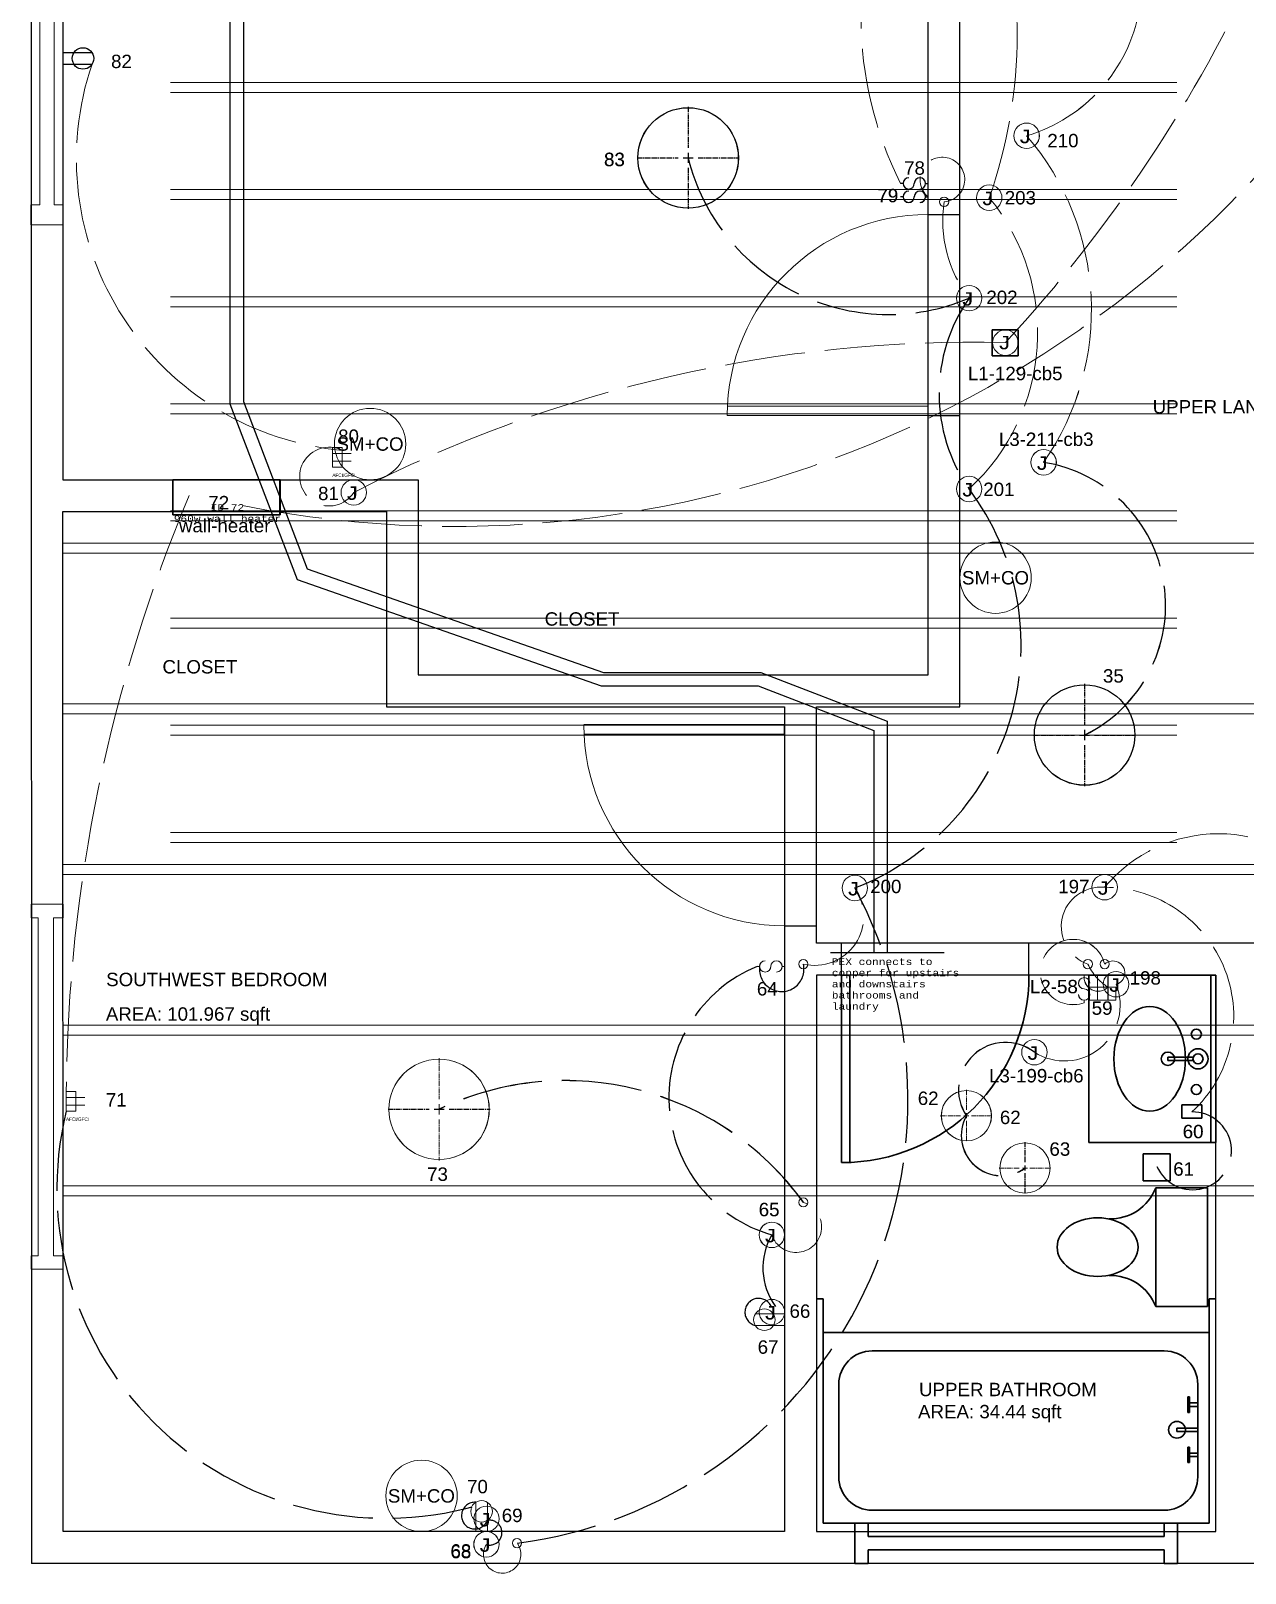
# Model space of a CAD drawing. Header units: inches. Extents: x 26 to 544, y -597 to 369.
# Drawn here: x 35.2 to 216.5, y -534 to -303.6 of the extents above; entities that cross this region are included whole.
import ezdxf

# ---------------------------------------------------------------- set-up
doc = ezdxf.new("R2010")
doc.units = ezdxf.units.IN
doc.header["$MEASUREMENT"] = 0
doc.linetypes.add('ACAD_ISO02W100', pattern=[15, 12, -3])
doc.linetypes.add('CENTER2', pattern=[1.125, 0.75, -0.125, 0.125, -0.125])
doc.layers.get('0').update_dxf_attribs({"color": 1, "lineweight": 9})
for name, color, linetype, lineweight in [('00-page-edge', 7, 'Continuous', 9), ('A201-Floorplan-2nd-floor', 7, 'Continuous', 9), ('A201-Text', 7, 'Continuous', 9), ('E201-Electrical-2nd-floor', 7, 'Continuous', 9), ('E301-Electrical-attic', 7, 'Continuous', 9), ('F201-Fire-and-CO-2nd-floor', 7, 'Continuous', 9), ('L1-Ceiling-Joists', 7, 'Continuous', 9), ('L3-Ceiling-Joists-and-Rafters', 7, 'Continuous', 9), ('M101-HVAC-1st-floor', 7, 'Continuous', 9), ('M103-Plumbing', 7, 'Continuous', 9)]:
    doc.layers.add(name, color=color, linetype=linetype, lineweight=lineweight)
doc.styles.add('Reg', font='Courier New.ttf', dxfattribs={"height": 1})
doc.styles.add('Small', font='Arial.ttf', dxfattribs={"height": 0.5})
doc.styles.get("Standard").update_dxf_attribs({"font": 'Arial.ttf', "height": 2})

# ---------------------------------------------------------------- blocks, each defined once
blk = doc.blocks.new('L3-attic-j-box-197')
at = {"layer": 'E301-Electrical-attic'}
blk.add_circle((0, 0), 1.9, dxfattribs=at)
at = {"layer": 'E301-Electrical-attic', "lineweight": 5, "style": 'Reg'}
blk.add_text('J', height=2, dxfattribs=at).set_placement((-1.25, -1.11))
blk = doc.blocks.new('L3-j-box-198')
at = {"layer": 'E301-Electrical-attic'}
blk.add_circle((0, 0), 1.9, dxfattribs=at)
at = {"layer": 'E301-Electrical-attic', "lineweight": 5, "style": 'Reg'}
blk.add_text('J', height=2, dxfattribs=at).set_placement((-1.25, -1.11))
blk = doc.blocks.new('L2-58')
at = {"layer": 'E301-Electrical-attic'}
for p, q in [((0, 3.74, -47.38), (0, 4.11, -47.38)), ((0, 0.37, -47.38), (0, 0, -47.38))]:
    blk.add_line(p, q, dxfattribs=at)
for centre, start, end in [((0, 2.9, -47.38), 0, 180), ((0, 2.89, -47.38), 180, 270), ((0, 1.21, -47.38), 180, 90)]:
    blk.add_arc(centre, 0.84, start, end, dxfattribs=at)
blk = doc.blocks.new('L2-35')
at = {"layer": 'E301-Electrical-attic', "linetype": 'CENTER2', "lineweight": -3}
for p, q in [((0, 7.62), (0, 1.5)), ((-7.62, 0), (-1.5, 0)), ((1.5, 0), (7.62, 0)), ((0, -1.5), (0, -7.62))]:
    blk.add_line(p, q, dxfattribs=at)
at = {"layer": 'E301-Electrical-attic', "linetype": 'Continuous', "lineweight": -3}
for p, q in [((-0.75, 0), (0.75, 0)), ((0, 0.75), (0, -0.75))]:
    blk.add_line(p, q, dxfattribs=at)
at = {"layer": 'E301-Electrical-attic', "lineweight": -3}
blk.add_circle((0, 0), 7.5, dxfattribs=at)
blk = doc.blocks.new('L2-64')
at = {"layer": 'E301-Electrical-attic'}
for p, q in [((-3.74, 0), (-4.11, 0)), ((-0.37, 0), (0, 0))]:
    blk.add_line(p, q, dxfattribs=at)
for centre, start, end in [((-2.9, 0), 90, 360), ((-1.22, 0), 90, 180), ((-1.21, 0), 270, 90)]:
    blk.add_arc(centre, 0.84, start, end, dxfattribs=at)
blk = doc.blocks.new('L2-68')
at = {"layer": 'E301-Electrical-attic'}
blk.add_circle((0, 0), 1.9, dxfattribs=at)
at = {"layer": 'E301-Electrical-attic', "lineweight": 5, "style": 'Reg'}
blk.add_text('J', height=2, dxfattribs=at).set_placement((-1.25, -1.11))
blk = doc.blocks.new('L2-exh-61')
at = {"layer": 'E301-Electrical-attic', "lineweight": 30}
for p, q in [((0, 0), (0, 4)), ((0, 4), (4, 4)), ((4, 4), (4, 0)), ((4, 0), (0, 0))]:
    blk.add_line(p, q, dxfattribs=at)
blk = doc.blocks.new('L2-60')
at = {"layer": 'E301-Electrical-attic', "lineweight": 30}
for p, q in [((0, 0), (0, 2)), ((0, 2), (3, 2)), ((3, 0), (0, 0)), ((3, 2), (3, 0))]:
    blk.add_line(p, q, dxfattribs=at)
blk = doc.blocks.new('L2-73')
at = {"layer": 'E301-Electrical-attic', "linetype": 'CENTER2'}
for p, q in [((0, 7.62), (0, 1.5)), ((-7.62, 0), (-1.5, 0)), ((1.5, 0), (7.62, 0)), ((0, -1.5), (0, -7.62))]:
    blk.add_line(p, q, dxfattribs=at)
at = {"layer": 'E301-Electrical-attic', "linetype": 'Continuous'}
for p, q in [((-0.75, 0), (0.75, 0)), ((0, 0.75), (0, -0.75))]:
    blk.add_line(p, q, dxfattribs=at)
at = {"layer": 'E301-Electrical-attic'}
blk.add_circle((0, 0), 7.5, dxfattribs=at)
blk = doc.blocks.new('L2-83')
at = {"layer": 'E301-Electrical-attic', "linetype": 'CENTER2', "lineweight": -3}
for p, q in [((0, 7.62), (0, 1.5)), ((-7.62, 0), (-1.5, 0)), ((1.5, 0), (7.62, 0)), ((0, -1.5), (0, -7.62))]:
    blk.add_line(p, q, dxfattribs=at)
at = {"layer": 'E301-Electrical-attic', "linetype": 'Continuous', "lineweight": -3}
for p, q in [((-0.75, 0), (0.75, 0)), ((0, 0.75), (0, -0.75))]:
    blk.add_line(p, q, dxfattribs=at)
at = {"layer": 'E301-Electrical-attic', "lineweight": -3}
blk.add_circle((0, 0), 7.5, dxfattribs=at)
blk = doc.blocks.new('L2-79')
at = {"layer": 'E301-Electrical-attic', "lineweight": -3}
for p, q in [((-3.74, 0), (-4.11, 0)), ((-0.37, 0), (0, 0))]:
    blk.add_line(p, q, dxfattribs=at)
for centre, start, end in [((-2.9, 0), 90, 360), ((-1.22, 0), 90, 180), ((-1.21, 0), 270, 90)]:
    blk.add_arc(centre, 0.84, start, end, dxfattribs=at)
blk = doc.blocks.new('L3-j-box-199-v2')
at = {"layer": 'E301-Electrical-attic'}
blk.add_circle((-0.14, 0), 1.9, dxfattribs=at)
at = {"layer": 'E301-Electrical-attic', "lineweight": 5, "style": 'Reg'}
blk.add_text('J', height=2, dxfattribs=at).set_placement((-1.39, -1.12))
blk = doc.blocks.new('L3-j-box-200-v2')
at = {"layer": 'E301-Electrical-attic'}
blk.add_circle((0, 0), 1.9, dxfattribs=at)
at = {"layer": 'E301-Electrical-attic', "lineweight": 5, "style": 'Reg'}
blk.add_text('J', height=2, dxfattribs=at).set_placement((-1.25, -1.11))
blk = doc.blocks.new('*U185')
at = {"layer": 'E301-Electrical-attic', "color": 0, "linetype": 'CENTER2', "transparency": 16777216}
for p, q in [((0, 0.75), (0, 3.87)), ((-3.87, 0), (-0.75, 0)), ((0.75, 0), (3.87, 0)), ((0, -3.87), (0, -0.75))]:
    blk.add_line(p, q, dxfattribs=at)
at = {"layer": 'E301-Electrical-attic', "color": 0, "linetype": 'Continuous', "transparency": 16777216}
for p, q in [((-0.375, 0), (0.375, 0)), ((0, -0.375), (0, 0.375))]:
    blk.add_line(p, q, dxfattribs=at)
blk = doc.blocks.new('L2-62')
at = {"layer": 'E301-Electrical-attic'}
blk.add_circle((0, 0), 3.75, dxfattribs=at)
at = {"layer": 'E301-Electrical-attic', "linetype": 'CENTER2', "rotation": 270}
blk.add_blockref('*U185', (0, 0), dxfattribs=at)
blk = doc.blocks.new('*U188')
at = {"layer": 'E301-Electrical-attic', "color": 0, "linetype": 'CENTER2', "transparency": 16777216}
for p, q in [((0, 0.75), (0, 3.87)), ((-3.87, 0), (-0.75, 0)), ((0.75, 0), (3.87, 0)), ((0, -3.87), (0, -0.75))]:
    blk.add_line(p, q, dxfattribs=at)
at = {"layer": 'E301-Electrical-attic', "color": 0, "linetype": 'Continuous', "transparency": 16777216}
for p, q in [((-0.375, 0), (0.375, 0)), ((0, -0.375), (0, 0.375))]:
    blk.add_line(p, q, dxfattribs=at)
blk = doc.blocks.new('L2-63')
at = {"layer": 'E301-Electrical-attic'}
blk.add_circle((0, 0), 3.75, dxfattribs=at)
at = {"layer": 'E301-Electrical-attic', "linetype": 'CENTER2', "rotation": 270}
blk.add_blockref('*U188', (0, 0), dxfattribs=at)
blk = doc.blocks.new('L2-gfci-59')
at = {"layer": 'E301-Electrical-attic'}
for p, q in [((0, 0), (0, -3.72)), ((0, 0), (0, -3.72)), ((1.57, 0), (1.57, -3.72)), ((-1.18, -3.72), (-1.18, -1.79)), ((-1.18, -1.79), (-1.18, -3.72)), ((-1.18, -1.79), (2.75, -1.79)), ((2.75, -3.72), (2.75, -1.79)), ((-1.18, -3.72), (2.75, -3.72))]:
    blk.add_line(p, q, dxfattribs=at)
blk = doc.blocks.new('L3-j-box-201')
at = {"layer": 'E301-Electrical-attic'}
blk.add_circle((0, 0), 1.9, dxfattribs=at)
at = {"layer": 'E301-Electrical-attic', "lineweight": 5, "style": 'Reg'}
blk.add_text('J', height=2, dxfattribs=at).set_placement((-1.25, -1.11))
blk = doc.blocks.new('L3-j-box-210')
at = {"layer": 'E301-Electrical-attic'}
blk.add_circle((0, 0), 1.9, dxfattribs=at)
at = {"layer": 'E301-Electrical-attic', "lineweight": 5, "style": 'Reg'}
blk.add_text('J', height=2, dxfattribs=at).set_placement((-1.25, -1.11))
blk = doc.blocks.new('L3-j-box-202')
at = {"layer": 'E301-Electrical-attic'}
blk.add_circle((0, 0), 1.9, dxfattribs=at)
at = {"layer": 'E301-Electrical-attic', "lineweight": 5, "style": 'Reg'}
blk.add_text('J', height=2, dxfattribs=at).set_placement((-1.25, -1.11))
blk = doc.blocks.new('L3-j-box-209')
at = {"layer": 'E301-Electrical-attic'}
blk.add_circle((0, 0), 1.9, dxfattribs=at)
at = {"layer": 'E301-Electrical-attic', "lineweight": 5, "style": 'Reg'}
blk.add_text('J', height=2, dxfattribs=at).set_placement((-1.25, -1.11))
blk = doc.blocks.new('L3-j-box-203')
at = {"layer": 'E301-Electrical-attic'}
blk.add_circle((0, 0), 1.9, dxfattribs=at)
at = {"layer": 'E301-Electrical-attic', "lineweight": 5, "style": 'Reg'}
blk.add_text('J', height=2, dxfattribs=at).set_placement((-1.25, -1.11))
blk = doc.blocks.new('j-box-65')
at = {"layer": 'E301-Electrical-attic'}
blk.add_circle((0, 0), 1.9, dxfattribs=at)
at = {"layer": 'E301-Electrical-attic', "lineweight": 5, "style": 'Reg'}
blk.add_text('J', height=2, dxfattribs=at).set_placement((-1.25, -1.11))
blk = doc.blocks.new('L2-First-Alert-Smoke+CO-223')
at = {"layer": 'F201-Fire-and-CO-2nd-floor', "lineweight": 5}
blk.add_circle((0, 5.33, -87.75), 5.33, dxfattribs=at)
blk.add_text('SM+CO', height=2, dxfattribs=at).set_placement((-5.02, 4.33, -87.75))
blk = doc.blocks.new('L2-First-Alert-Smoke+CO-221')
at = {"layer": 'F201-Fire-and-CO-2nd-floor', "lineweight": 5}
blk.add_circle((0, 5.33, -87.88), 5.33, dxfattribs=at)
blk.add_text('SM+CO', height=2, dxfattribs=at).set_placement((-5.02, 4.33, -87.88))
blk = doc.blocks.new('L2-First-Alert-Smoke+CO-220')
at = {"layer": 'F201-Fire-and-CO-2nd-floor', "lineweight": 5}
blk.add_circle((5.33, 0, -87.25), 5.33, dxfattribs=at)
blk.add_text('SM+CO', height=2, dxfattribs=at).set_placement((0.31, -1.01, -87.25))
blk = doc.blocks.new('L2-bathroom-door')
at = {"lineweight": 30}
for p, q in [((0, -28), (0, 0)), ((1.25, 0), (0, 0)), ((0, 0), (0, 0)), ((1.25, -27.97), (1.25, 0))]:
    blk.add_line(p, q, dxfattribs=at)
blk.add_arc((0, 0), 28, 270, 0, dxfattribs=at)
blk = doc.blocks.new('L2-W-bedroom-door')
at = {"layer": 'A201-Floorplan-2nd-floor'}
for p, q in [((-186.19, -524.69), (-156.19, -524.69)), ((-156.19, -523.31), (-186.15, -523.31)), ((-156.19, -524.69), (-156.19, -523.31))]:
    blk.add_line(p, q, dxfattribs=at)
blk.add_arc((-156.19, -524.69), 30, 90, 180, dxfattribs=at)
blk = doc.blocks.new('L2-SW-bedroom-door')
at = {"layer": 'A201-Floorplan-2nd-floor', "lineweight": 30}
for p in [(-313.87, -549.41), (-283.87, -550.78)]:
    blk.add_line(p, (-283.87, -549.41), dxfattribs=at)
at = {"layer": 'A201-Floorplan-2nd-floor'}
blk.add_line((-313.87, -550.78), (-283.87, -550.78), dxfattribs=at)
blk.add_arc((-283.87, -549.41), 30, 180, 270, dxfattribs=at)
blk = doc.blocks.new('L2-SW-bedroom-window')
at = {"layer": 'A201-Floorplan-2nd-floor'}
for p, q in [((0, 54.5), (-4.75, 54.5)), ((0, 52.5), (0, 54.5)), ((-4.75, 52.5), (-3.72, 52.5)), ((-3.72, 2), (-3.72, 52.5)), ((-1.47, 2), (-1.47, 52.5)), ((-1.47, 52.5), (0, 52.5)), ((-3.72, 2), (-4.75, 2)), ((0, 0), (-4.75, 0)), ((0, 2), (-1.47, 2)), ((0, 0), (0, 2))]:
    blk.add_line(p, q, dxfattribs=at)
at = {"layer": 'A201-Floorplan-2nd-floor', "lineweight": 30}
for p, q in [((-4.75, 54.5), (-4.75, 52.5)), ((-4.75, 2), (-4.75, 0))]:
    blk.add_line(p, q, dxfattribs=at)
blk = doc.blocks.new('L2-bathroom-bath-tub')
at = {"lineweight": 30}
for p, q in [((-1, 0), (0, 0)), ((-58.68, 0), (-59.68, 0)), ((-58.68, -33.5), (-58.68, 0)), ((-1, -33.5), (-1, 0)), ((-58.68, -5), (-1, -5)), ((-51.34, -7.77), (-7.72, -7.77)), ((-56.34, -26.56), (-56.34, -12.77)), ((-2.72, -12.77), (-2.72, -26.56)), ((-7.72, -31.56), (-51.34, -31.56)), ((-58.68, -33.5), (-1, -33.5))]:
    blk.add_line(p, q, dxfattribs=at)
for centre, start, end in [((-51.34, -12.77), 90, 180), ((-7.72, -12.77), 0, 90), ((-51.34, -26.56), 180, 270), ((-7.72, -26.56), 270, 0)]:
    blk.add_arc(centre, 5, start, end, dxfattribs=at)
blk = doc.blocks.new('L2-bathroom-window')
at = {"lineweight": 30}
for p, q in [((0, 0), (0, 6)), ((0, 6), (2, 6)), ((2, 6), (2, 4)), ((2, 6), (2, 4)), ((48.18, 6), (46.18, 6)), ((46.18, 6), (46.18, 4)), ((48.18, 0), (48.18, 6)), ((2, 4), (46.18, 4)), ((2, 0), (0, 0)), ((2, 2), (2, 0)), ((2, 0), (2, 2)), ((2, 2), (46.18, 2)), ((46.18, 2), (46.18, 0)), ((46.18, 0), (48.18, 0))]:
    blk.add_line(p, q, dxfattribs=at)
blk = doc.blocks.new('L2-SW-bedroom-switch')
at = {"layer": 'E201-Electrical-2nd-floor'}
for p, q in [((-3.74, 0, -48.38), (-4.11, 0, -48.38)), ((-0.37, 0, -48.38), (0, 0, -48.38))]:
    blk.add_line(p, q, dxfattribs=at)
for centre, start, end in [((-2.9, 0, -48.38), 90, 360), ((-1.22, 0, -48.38), 90, 180), ((-1.21, 0, -48.38), 270, 90)]:
    blk.add_arc(centre, 0.84, start, end, dxfattribs=at)
blk = doc.blocks.new('L2-j-box-66')
at = {"layer": 'E201-Electrical-2nd-floor'}
blk.add_circle((-1.9, 0, -34.5), 1.9, dxfattribs=at)
at = {"layer": 'E201-Electrical-2nd-floor', "lineweight": 5, "style": 'Reg'}
blk.add_text('J', height=2, dxfattribs=at).set_placement((-3.15, -1.11, -34.5))
blk = doc.blocks.new('L2-j-box-65')
at = {"layer": 'E201-Electrical-2nd-floor'}
blk.add_circle((-1.9, 0, -39.12), 1.9, dxfattribs=at)
at = {"layer": 'E201-Electrical-2nd-floor', "lineweight": 5, "style": 'Reg'}
blk.add_text('J', height=2, dxfattribs=at).set_placement((-3.15, -1.11, -39.12))
blk = doc.blocks.new('L2-duplex-67')
at = {"layer": 'E201-Electrical-2nd-floor'}
for p, q in [((0, 0, -16.88), (-4.39, 0, -16.88)), ((0, -1.73, -16.88), (-4.38, -1.73, -16.88))]:
    blk.add_line(p, q, dxfattribs=at)
blk.add_circle((-3.03, -0.86, -16.88), 1.61, dxfattribs=at)
blk = doc.blocks.new('L2-j-box-68')
at = {"layer": 'E201-Electrical-2nd-floor'}
blk.add_circle((0, -1.9, -71.88), 1.9, dxfattribs=at)
at = {"layer": 'E201-Electrical-2nd-floor', "lineweight": 5, "style": 'Reg'}
blk.add_text('J', height=2, dxfattribs=at).set_placement((-1.25, -3.01, -71.88))
blk = doc.blocks.new('L2-duplex-70')
at = {"layer": 'E201-Electrical-2nd-floor'}
for p, q in [((-1.73, -0.01, -17.62), (-1.73, 4.37, -17.62)), ((0, -0.01, -17.62), (0, 4.38, -17.62))]:
    blk.add_line(p, q, dxfattribs=at)
blk.add_circle((-0.86, 3.02, -17.62), 1.61, dxfattribs=at)
blk = doc.blocks.new('L2-wall-heater-72')
at = {"layer": 'E201-Electrical-2nd-floor', "lineweight": 30}
for p, q in [((0, 4.75, -9.75), (16, 4.75, -9.75)), ((0, -0.5, -9.75), (0, 4.75, -9.75)), ((16, -0.5, -9.75), (16, 4.75, -9.75)), ((0, 0, -9.75), (16, 0, -9.75)), ((0, -0.5, -9.75), (16, -0.5, -9.75))]:
    blk.add_line(p, q, dxfattribs=at)
blk = doc.blocks.new('L2-ceiling-led-73')
at = {"layer": 'E201-Electrical-2nd-floor', "linetype": 'CENTER2'}
for p, q in [((0, 8.37, -91.12), (0, 2.25, -91.12)), ((-7.62, 0.75, -91.12), (-1.5, 0.75, -91.12)), ((1.5, 0.75, -91.12), (7.62, 0.75, -91.12)), ((0, -0.75, -91.12), (0, -6.87, -91.12))]:
    blk.add_line(p, q, dxfattribs=at)
at = {"layer": 'E201-Electrical-2nd-floor', "linetype": 'Continuous'}
for p, q in [((-0.75, 0.75, -91.12), (0.75, 0.75, -91.12)), ((0, 1.5, -91.12), (0, 0, -91.12))]:
    blk.add_line(p, q, dxfattribs=at)
at = {"layer": 'E201-Electrical-2nd-floor'}
blk.add_circle((0, 0.75, -91.12), 7.5, dxfattribs=at)
blk = doc.blocks.new('L2-bathroom-switch-58')
at = {"layer": 'E201-Electrical-2nd-floor'}
for p, q in [((0, -0.37, -47.38), (0, 0, -47.38)), ((0, -3.74, -47.38), (0, -4.11, -47.38))]:
    blk.add_line(p, q, dxfattribs=at)
for centre, start, end in [((0, -1.21, -47.38), 0, 180), ((0, -1.22, -47.38), 180, 270), ((0, -2.9, -47.38), 180, 90)]:
    blk.add_arc(centre, 0.84, start, end, dxfattribs=at)
blk = doc.blocks.new('L2-humidity-sensor-60')
at = {"layer": 'E201-Electrical-2nd-floor', "lineweight": 30}
for p, q in [((-1.49, -0.94, -95.25), (-1.49, 1.06, -95.25)), ((-1.49, 1.06, -95.25), (1.51, 1.06, -95.25)), ((1.51, 1.06, -95.25), (1.51, -0.94, -95.25)), ((1.51, -0.94, -95.25), (-1.49, -0.94, -95.25))]:
    blk.add_line(p, q, dxfattribs=at)
blk = doc.blocks.new('L2-bathroom-exhaust-61')
at = {"layer": 'E201-Electrical-2nd-floor', "lineweight": 30}
for p, q in [((-1.87, -1.98, -94.75), (-1.87, 2.02, -94.75)), ((-1.87, 2.02, -94.75), (2.13, 2.02, -94.75)), ((2.13, 2.02, -94.75), (2.13, -1.98, -94.75)), ((2.13, -1.98, -94.75), (-1.87, -1.98, -94.75))]:
    blk.add_line(p, q, dxfattribs=at)
blk = doc.blocks.new('*U28')
at = {"layer": 'E201-Electrical-2nd-floor', "color": 0, "linetype": 'CENTER2', "transparency": 16777216}
for p, q in [((0, 0.75), (0, 3.87)), ((-3.87, 0), (-0.75, 0)), ((0.75, 0), (3.87, 0)), ((0, -3.87), (0, -0.75))]:
    blk.add_line(p, q, dxfattribs=at)
at = {"layer": 'E201-Electrical-2nd-floor', "color": 0, "linetype": 'Continuous', "transparency": 16777216}
for p, q in [((-0.375, 0), (0.375, 0)), ((0, -0.375), (0, 0.375))]:
    blk.add_line(p, q, dxfattribs=at)
blk = doc.blocks.new('L2-bathroom-ceiling-led-62')
at = {"layer": 'E201-Electrical-2nd-floor'}
blk.add_circle((0.14, 0, -94.62), 3.75, dxfattribs=at)
at = {"layer": 'E201-Electrical-2nd-floor', "linetype": 'CENTER2', "rotation": 270}
blk.add_blockref('*U28', (0.14, 0, -94.62), dxfattribs=at)
blk = doc.blocks.new('*U30')
at = {"layer": 'E201-Electrical-2nd-floor', "color": 0, "linetype": 'CENTER2', "transparency": 16777216}
for p, q in [((0, 0.75), (0, 3.87)), ((-3.87, 0), (-0.75, 0)), ((0.75, 0), (3.87, 0)), ((0, -3.87), (0, -0.75))]:
    blk.add_line(p, q, dxfattribs=at)
at = {"layer": 'E201-Electrical-2nd-floor', "color": 0, "linetype": 'Continuous', "transparency": 16777216}
for p, q in [((-0.375, 0), (0.375, 0)), ((0, -0.375), (0, 0.375))]:
    blk.add_line(p, q, dxfattribs=at)
blk = doc.blocks.new('L2-bathroom-ceiling-led-63')
at = {"layer": 'E201-Electrical-2nd-floor'}
blk.add_circle((0, 0, -94.75), 3.75, dxfattribs=at)
at = {"layer": 'E201-Electrical-2nd-floor', "linetype": 'CENTER2', "rotation": 270}
blk.add_blockref('*U30', (0, 0, -94.75), dxfattribs=at)
blk = doc.blocks.new('L2-bathroom-sink')
at = {"lineweight": 30}
for p, q in [((-19, -25), (-19, 0)), ((-19, 0), (0, 0)), ((-0.75, 0), (-0.75, -25)), ((0, 0), (0, -25)), ((-3.39, -12.25), (-7.17, -12.25)), ((-7.17, -12.75), (-7.17, -12.25)), ((-3.39, -12.75), (-7.17, -12.75)), ((0, -25), (-19, -25))]:
    blk.add_line(p, q, dxfattribs=at)
for centre, radius in [((-2.94, -8.81), 0.75), ((-7.19, -12.5), 1), ((-2.69, -12.5), 1.5), ((-2.69, -12.5), 0.75), ((-2.94, -17.09), 0.75)]:
    blk.add_circle(centre, radius, dxfattribs=at)
blk.add_ellipse((-9.9, -12.5), major_axis=(0, 7.83), ratio=0.682565, dxfattribs=at)
blk = doc.blocks.new('L2-toilet')
at = {"layer": 'A201-Floorplan-2nd-floor', "lineweight": 30}
for p, q in [((-7.75, 0), (-7.75, 17.75)), ((-7.75, 17.75), (0, 17.75)), ((0, 17.75), (0, 0)), ((0, 0), (-7.75, 0))]:
    blk.add_line(p, q, dxfattribs=at)
for centre, start, end in [((-14.44, 20.27), 267.5527, 339.3943), ((-14.44, -2.52), 20.6057, 92.4473)]:
    blk.add_arc(centre, 7.15, start, end, dxfattribs=at)
blk.add_ellipse((-16.43, 8.88), major_axis=(-6.05, 0), ratio=0.722961, start_param=4.712389, end_param=10.995574, dxfattribs=at)
blk = doc.blocks.new('L2-tub-hot-faucet')
at = {"layer": 'A201-Floorplan-2nd-floor', "lineweight": 30}
for p, q in [((-1.26, 1.41), (-1.51, 1.41)), ((-1.51, 1.41), (-1.51, -0.91)), ((-1.26, 1.41), (-1.26, -0.91)), ((0, 0.5), (-1.26, 0.5)), ((0, 0), (-1.26, 0)), ((-1.26, -0.91), (-1.26, 0)), ((-1.26, -0.91), (-1.51, -0.91))]:
    blk.add_line(p, q, dxfattribs=at)
blk = doc.blocks.new('L2-tub-faucets-and-drain')
at = {"layer": 'A201-Floorplan-2nd-floor', "lineweight": 30}
for p, q in [((0, 0.25), (3.11, 0.25)), ((0, 0.25), (0, -0.25)), ((0, -0.25), (3.11, -0.25))]:
    blk.add_line(p, q, dxfattribs=at)
blk.add_circle((0, 0), 1.25, dxfattribs=at)
at = {"lineweight": 30}
for p in [(3.11, 3.5), (3.11, -4)]:
    blk.add_blockref('L2-tub-hot-faucet', p, dxfattribs=at)
blk = doc.blocks.new('L2-ceiling-led-35')
at = {"layer": 'E201-Electrical-2nd-floor', "linetype": 'CENTER2', "lineweight": -3}
for p, q in [((0, 7.62, -81.46), (0, 1.5, -81.46)), ((-7.62, 0, -81.46), (-1.5, 0, -81.46)), ((1.5, 0, -81.46), (7.62, 0, -81.46)), ((0, -1.5, -81.46), (0, -7.62, -81.46))]:
    blk.add_line(p, q, dxfattribs=at)
at = {"layer": 'E201-Electrical-2nd-floor', "linetype": 'Continuous', "lineweight": -3}
for p, q in [((-0.75, 0, -81.46), (0.75, 0, -81.46)), ((0, 0.75, -81.46), (0, -0.75, -81.46))]:
    blk.add_line(p, q, dxfattribs=at)
at = {"layer": 'E201-Electrical-2nd-floor', "lineweight": -3}
blk.add_circle((0, 0, -81.46), 7.5, dxfattribs=at)
blk = doc.blocks.new('L2-j-box-69')
at = {"layer": 'E201-Electrical-2nd-floor'}
blk.add_circle((0, 1.9), 1.9, dxfattribs=at)
at = {"layer": 'E201-Electrical-2nd-floor', "lineweight": 5, "style": 'Reg'}
blk.add_text('J', height=2, dxfattribs=at).set_placement((-1.25, 0.78))
blk = doc.blocks.new('L2-basic-switch-78')
at = {"layer": 'E201-Electrical-2nd-floor', "lineweight": -3}
for p, q in [((-3.74, 0, -46.12), (-4.11, 0, -46.12)), ((-0.37, 0, -46.12), (0, 0, -46.12))]:
    blk.add_line(p, q, dxfattribs=at)
for centre, start, end in [((-2.9, 0, -46.12), 90, 360), ((-1.22, 0, -46.12), 90, 180), ((-1.21, 0, -46.12), 270, 90)]:
    blk.add_arc(centre, 0.84, start, end, dxfattribs=at)
blk = doc.blocks.new('L2-toggle-switch-79')
at = {"layer": 'E201-Electrical-2nd-floor', "lineweight": -3}
for p, q in [((-3.74, 0, -46.12), (-4.11, 0, -46.12)), ((-0.37, 0, -46.12), (0, 0, -46.12))]:
    blk.add_line(p, q, dxfattribs=at)
for centre, start, end in [((-2.9, 0, -46.12), 90, 360), ((-1.22, 0, -46.12), 90, 180), ((-1.21, 0, -46.12), 270, 90)]:
    blk.add_arc(centre, 0.84, start, end, dxfattribs=at)
blk = doc.blocks.new('L2-j-box-81')
at = {"layer": 'E201-Electrical-2nd-floor'}
blk.add_circle((0, -1.9, -5.25), 1.9, dxfattribs=at)
at = {"layer": 'E201-Electrical-2nd-floor', "lineweight": 5, "style": 'Reg'}
blk.add_text('J', height=2, dxfattribs=at).set_placement((-1.25, -3.01, -5.25))
blk = doc.blocks.new('L2-bathoom-gfci-duplex-59')
at = {"layer": 'E201-Electrical-2nd-floor'}
for p, q in [((-1.57, 0, -47.38), (-1.57, -3.72, -47.38)), ((-1.57, 0, -47.38), (-1.57, -3.72, -47.38)), ((0, 0, -47.38), (0, -3.72, -47.38)), ((-2.75, -3.72, -47.38), (-2.75, -1.79, -47.38)), ((-2.75, -1.79, -47.38), (-2.75, -3.72, -47.38)), ((-2.75, -1.79, -47.38), (1.18, -1.79, -47.38)), ((1.18, -3.72, -47.38), (1.18, -1.79, -47.38)), ((-2.75, -3.72, -47.38), (1.18, -3.72, -47.38))]:
    blk.add_line(p, q, dxfattribs=at)
blk = doc.blocks.new('L3-198-cb6')
at = {"layer": 'E201-Electrical-2nd-floor'}
blk.add_circle((0, 0), 1.9, dxfattribs=at)
at = {"layer": 'E201-Electrical-2nd-floor', "lineweight": 5, "style": 'Reg'}
blk.add_text('J', height=2, dxfattribs=at).set_placement((-1.25, -1.11))
blk = doc.blocks.new('L1-129-cb5')
at = {"layer": 'E201-Electrical-2nd-floor', "lineweight": 30}
for p, q in [((-1.98, -1.95), (-1.98, 1.9)), ((-1.98, 1.9), (0, 1.9)), ((0, 1.9), (1.93, 1.9)), ((1.93, 1.9), (1.93, -1.95)), ((1.93, -1.95), (-1.98, -1.95))]:
    blk.add_line(p, q, dxfattribs=at)
at = {"layer": 'E201-Electrical-2nd-floor'}
blk.add_circle((0, 0), 1.9, dxfattribs=at)
at = {"layer": 'E201-Electrical-2nd-floor', "lineweight": 5, "style": 'Reg'}
blk.add_text('J', height=2, dxfattribs=at).set_placement((-1.16, -0.99))
blk = doc.blocks.new('L3-209-cb3')
at = {"layer": 'E201-Electrical-2nd-floor'}
blk.add_circle((0, 0), 1.9, dxfattribs=at)
at = {"layer": 'E201-Electrical-2nd-floor', "lineweight": 5, "style": 'Reg'}
blk.add_text('J', height=2, dxfattribs=at).set_placement((-1.25, -1.11))
blk = doc.blocks.new('L3-208')
at = {"layer": 'E201-Electrical-2nd-floor'}
blk.add_circle((0, 0), 1.9, dxfattribs=at)
at = {"layer": 'E201-Electrical-2nd-floor', "lineweight": 5, "style": 'Reg'}
blk.add_text('J', height=2, dxfattribs=at).set_placement((-1.25, -1.11))
blk = doc.blocks.new('L2-ceiling-led-83')
at = {"layer": 'E201-Electrical-2nd-floor', "linetype": 'CENTER2', "lineweight": -3}
for p, q in [((0, 7.62, -93.38), (0, 1.5, -93.38)), ((-7.62, 0, -93.38), (-1.5, 0, -93.38)), ((1.5, 0, -93.38), (7.62, 0, -93.38)), ((0, -1.5, -93.38), (0, -7.62, -93.38))]:
    blk.add_line(p, q, dxfattribs=at)
at = {"layer": 'E201-Electrical-2nd-floor', "linetype": 'Continuous', "lineweight": -3}
for p, q in [((-0.75, 0, -93.38), (0.75, 0, -93.38)), ((0, 0.75, -93.38), (0, -0.75, -93.38))]:
    blk.add_line(p, q, dxfattribs=at)
at = {"layer": 'E201-Electrical-2nd-floor', "lineweight": -3}
blk.add_circle((0, 0, -93.38), 7.5, dxfattribs=at)
blk = doc.blocks.new('L2-west-bedroom-window')
at = {"layer": 'A201-Floorplan-2nd-floor'}
for p, q in [((-4.75, 70.4), (-0.02, 70.4)), ((-3.45, 67.4), (-4.75, 67.4)), ((-3.45, 67.4), (-3.45, 3)), ((-0.02, 67.4), (-1.3, 67.4)), ((-1.3, 67.4), (-1.3, 3)), ((-4.75, 3), (-3.45, 3)), ((-1.3, 3), (0, 3)), ((0, 3), (0, 0)), ((0, 0), (-4.75, 0))]:
    blk.add_line(p, q, dxfattribs=at)
at = {"layer": 'A201-Floorplan-2nd-floor', "lineweight": 30}
for p, q in [((-4.75, 70.4), (-4.75, 67.4)), ((-0.02, 70.4), (-0.02, 67.4)), ((-4.75, 3), (-4.75, 0))]:
    blk.add_line(p, q, dxfattribs=at)
blk = doc.blocks.new('wall-gfci+afci')
at = {"layer": 'E201-Electrical-2nd-floor'}
for p, q in [((0, 2.91), (1.44, 2.91)), ((0, 0), (0, 2.91)), ((1.44, 0), (1.44, 2.91)), ((2.76, 2.03), (0, 2.03)), ((2.76, 0.87), (0, 0.87)), ((1.44, 0), (0, 0))]:
    blk.add_line(p, q, dxfattribs=at)
at = {"layer": 'E201-Electrical-2nd-floor', "lineweight": 5, "style": 'Small'}
blk.add_text('AFCI/GFCI', height=0.5, dxfattribs=at).set_placement((-0.04, -1.46))
blk = doc.blocks.new('new-2nd-floor-plan-with-electrical')
at = {"layer": 'A201-Floorplan-2nd-floor', "lineweight": -3}
for p, q in [((-0.0976, 441.811), (0, 0)), ((133.9228, 201.4525), (138.6728, 201.4525)), ((133.9228, 171.4525), (138.6728, 171.4525)), ((112.4894, 125.2293), (117.2394, 125.2293)), ((112.4894, 95.2293), (117.2394, 95.2293)), ((120.9894, 87.8543), (120.9894, 92.6043)), ((148.9894, 87.8543), (148.9894, 92.6043)), ((120.9894, 87.8543), (117.2394, 87.8543)), ((118.2394, 6), (118.2394, 34.5)), ((321.3019, 0), (0, 0))]:
    blk.add_line(p, q, dxfattribs=at)
for points in [[(138.6728, 310.714), (4.7605, 310.714), (4.6769, 437.089), (316.5519, 437.089), (316.5519, 141.8978), (207.4894, 141.8978), (207.4894, 79.0502), (182.9894, 79.0502), (182.9894, 92.6043), (117.2394, 92.6043), (117.2394, 127.9375), (138.6728, 127.9375), (138.6728, 310.7193)], [(4.6769, 157.0937), (53.0206, 157.0937), (53.0206, 127.9375), (112.4894, 127.9375), (112.4894, 4.75), (4.7507, 4.75), (4.7003, 157.0937)]]:
    blk.add_lwpolyline(points, dxfattribs=at)
for points in [[(4.651, 305.9693), (4.6987, 161.8437), (57.7706, 161.8437), (57.7706, 132.6875), (133.9228, 132.6875), (133.9228, 305.9693)], [(176.922, 4.75), (176.922, 87.8543), (117.2394, 87.8543), (117.2394, 4.75)]]:
    blk.add_lwpolyline(points, close=True, dxfattribs=at)
at = {"layer": 'E201-Electrical-2nd-floor', "lineweight": -3}
for p, q in [((4.6471, 225.6327), (9.0289, 225.6327)), ((4.6471, 223.9022), (9.0385, 223.9022))]:
    blk.add_line(p, q, dxfattribs=at)
blk.add_circle((7.6793, 224.76), 1.6072, dxfattribs=at)
at = {"layer": 'E201-Electrical-2nd-floor', "linetype": 'ACAD_ISO02W100', "lineweight": 5}
for centre, radius, start, end in [((63.2321, 317.8728), 162.9976, 258.783325, 46.924452), ((-12.236, 328.37), 214.9445, 317.193865, 29.655992), ((179.2625, 230.9887), 55.3663, 153.902535, 206.719982), ((141.8101, 236.2716), 24.0466, 286.48948, 52.952034), ((50.4527, 209.7903), 43.7525, 161.183422, 264.689262), ((118.4835, 187.1892), 39.83, 325.16715, 40.798129), ((140.4707, -18.9306), 201.3034, 88.579914, 117.303024), ((44.4386, 162.3061), 4.3843, 63.380045, 327.43426), ((239.2942, 68.5203), 234.1182, 157.136613, 179.525655), ((155.5652, 88.3207), 4.877, 13.995662, 290.076193), ((159.3147, 87.5544), 2.0968, 171.776951, 314.818789)]:
    blk.add_arc(centre, radius, start, end, dxfattribs=at)
at = {"layer": 'E201-Electrical-2nd-floor', "linetype": 'ACAD_ISO02W100', "lineweight": -3}
for centre, radius, start, end in [((147.8103, 143.1119, -13.6635), 21.5911, 296.048295, 81.029598), ((116.4645, 69.4938), 21.2615, 112.363018, 253.936478), ((145.4911, 70.775), 7.0385, 52.232632, 213.850494), ((79.7733, 28.2941), 43.8044, 35.808725, 115.557015), ((52.9339, 55.8944), 49.1522, 166.280784, 287.951408), ((144.8816, 63.9124), 6.0059, 150.669477, 305.809924), ((118.9519, 44.1398), 9.7108, 149.540225, 216.501671), ((108.6205, 37.5168), 2.0621, 24.536275, 255.594543), ((66.2205, 7.1338), 1.996, 86.203909, 338.939015), ((68.4143, 4.5881), 1.8582, 261.604106, 100.264966)]:
    blk.add_arc(centre, radius, start, end, dxfattribs=at)
at = {"lineweight": 5}
for name, p in [('L2-west-bedroom-window', (4.6861, 199.9044)), ('L1-129-cb5', (145.4595, 182.311)), ('L3-209-cb3', (151.1769, 164.439))]:
    blk.add_blockref(name, p, dxfattribs=at)
at = {"lineweight": -3}
for name, p in [('L2-W-bedroom-door', (290.1096, 696.139)), ('L2-SW-bedroom-window', (4.7358, 43.936)), ('L2-duplex-67', (112.4894, 37.25, 16.875)), ('L2-tub-faucets-and-drain', (171.0928, 19.9539))]:
    blk.add_blockref(name, p, dxfattribs=at)
at = {"layer": 'A201-Floorplan-2nd-floor', "lineweight": -3}
for name, p in [('L2-SW-bedroom-door', (396.3596, 674.639)), ('L2-bathroom-door', (120.9894, 87.8543)), ('L2-bathroom-sink', (176.922, 87.8543)), ('L2-toilet', (175.672, 38.3543)), ('L2-bathroom-bath-tub', (176.922, 39.5)), ('L2-bathroom-window', (122.9894, 0))]:
    blk.add_blockref(name, p, dxfattribs=at)
at = {"layer": 'E201-Electrical-2nd-floor', "lineweight": 5}
for name, p in [('L2-ceiling-led-83', (98.0791, 209.9022, 93.375)), ('L3-208', (148.6355, 213.214)), ('L2-basic-switch-78', (133.9228, 206.0943, 46.125)), ('wall-gfci+afci', (44.9671, 163.729)), ('L2-j-box-81', (48.1336, 161.8437, 5.25)), ('L2-ceiling-led-35', (157.2916, 123.714, 81.4615)), ('L2-bathoom-gfci-duplex-59', (160.7927, 87.8543, 47.375)), ('L3-198-cb6', (149.8019, 76.339)), ('wall-gfci+afci', (5.184, 67.5516)), ('L2-j-box-69', (67.9581, 4.75))]:
    blk.add_blockref(name, p, dxfattribs=at)
at = {"layer": 'E201-Electrical-2nd-floor', "linetype": 'ACAD_ISO02W100', "lineweight": 5}
blk.add_blockref('L2-toggle-switch-79', (133.9228, 204.0943, 46.125), dxfattribs=at)
at = {"layer": 'E201-Electrical-2nd-floor', "lineweight": -3}
for name, p in [('L2-wall-heater-72', (21.1144, 157.0937, 9.75)), ('L2-SW-bedroom-switch', (112.4894, 89.1562, 48.375)), ('L2-bathroom-switch-58', (157.2394, 87.8543, 47.375)), ('L2-ceiling-led-73', (60.8757, 67.0625, 91.125)), ('L2-bathroom-ceiling-led-62', (139.5096, 66.8543, 94.625)), ('L2-humidity-sensor-60', (173.3077, 67.4381, 95.25)), ('L2-bathroom-ceiling-led-63', (148.3956, 59.0418, 94.75)), ('L2-bathroom-exhaust-61', (167.9269, 59.1356, 94.75)), ('L2-j-box-65', (112.4894, 49.0625, 39.125)), ('L2-j-box-66', (112.4894, 37.5312, 34.5)), ('L2-duplex-70', (68.0831, 4.7541, 17.625)), ('L2-j-box-68', (67.9581, 4.75, 71.875))]:
    blk.add_blockref(name, p, dxfattribs=at)
at = {"layer": 'A201-Text', "lineweight": 5}
for s, p in [('UPPER LANDING', (167.4622, 171.7336)), ('CLOSET', (76.644, 140.0452)), ('CLOSET', (19.5575, 132.9063)), ('SOUTHWEST BEDROOM', (11.1477, 86.2062)), ('AREA: 101.967 sqft', (11.1063, 81.0475)), ('UPPER BATHROOM', (132.5672, 24.9706)), ('AREA: 34.44 sqft', (132.417, 21.6652))]:
    blk.add_text(s, height=2, dxfattribs=at).set_placement(p)
at = {"layer": 'E201-Electrical-2nd-floor', "lineweight": 5}
for s, p in [('82', (11.8782, 223.3178)), ('83', (85.5001, 208.6656)), ('78', (130.3415, 207.3921)), ('79', (126.3616, 203.273)), ('L1-129-cb5', (139.8647, 176.7087)), ('80', (45.7979, 167.3385)), ('L3-211-cb3', (144.5, 166.8842)), ('72', (26.4074, 157.4196)), ('81', (42.7988, 158.7946)), ('wall-heater', (22.0218, 153.9887)), ('35', (160.0427, 131.546)), ('64', (108.3416, 84.8115)), ('58', (153.1876, 85.1461)), ('59', (158.3622, 81.9352)), ('L3-199-cb6', (143.0172, 71.8295)), ('71', (11.104, 68.227)), ('62', (132.3752, 68.4635)), ('60', (171.9602, 63.5016)), ('63', (152.0425, 60.8774)), ('61', (170.5398, 57.9002)), ('73', (59.0908, 57.1268)), ('65', (108.6244, 51.8476)), ('66', (113.2225, 36.6704)), ('67', (108.4603, 31.3105)), ('70', (65.0541, 10.4669)), ('69', (70.2379, 6.1689)), ('68', (62.5787, 0.8629))]:
    blk.add_text(s, height=2, dxfattribs=at).set_placement(p)

msp = doc.modelspace()

# ---------------------------------------------------------------- linework, layer by layer
at = {"layer": 'E301-Electrical-attic', "lineweight": 5}
for centre in [(171.58, -329.16), (150.56, -443), (193.06, -443), (195.56, -443), (150.56, -478.58), (107.79, -529.47)]:
    msp.add_circle(centre, 0.69, dxfattribs=at)
at = {"layer": 'E301-Electrical-attic', "linetype": 'ACAD_ISO02W100', "lineweight": 5}
for centre, radius, start, end in [((177.08, -296.23), 24.05, 286.4895, 52.952), ((108.27, -304.06), 74.22, 340.6089, 19.296), ((153.75, -345.31), 39.83, 325.1672, 40.7981), ((171.32, -325.83), 3.34, 274.5845, 230.4171), ((190.4, -331.95), 19.02, 171.5799, 217.5372), ((153.84, -348.7), 31.71, 312.6267, 39.483), ((212.56, -445.61), 22.08, 39.6435, 140.3565), ((152.24, -435.85), 7.34, 256.8037, 35.1104), ((194.99, -437.41), 5.91, 84.4868, 250.9369), ((195.52, -450.84), 19.32, 312.4959, 89.8788), ((190.83, -444.18), 4.88, 13.9957, 290.0762), ((200.24, -439.76), 7.88, 204.2914, 237.9128), ((189.55, -449.14), 8.33, 237.4731, 22.0613), ((194.58, -444.95), 2.1, 171.777, 314.8188), ((149.47, -482.24), 3.82, 198.3723, 73.3575), ((105.57, -531.17), 2.79, 147.113, 37.3911)]:
    msp.add_arc(centre, radius, start, end, dxfattribs=at)
at = {"layer": 'E301-Electrical-attic', "linetype": 'ACAD_ISO02W100', "lineweight": -3}
for centre, radius, start, end in [((163.3, -315.09), 30.89, 194.0801, 292.895), ((195.68, -357.79), 24.85, 145.0138, 214.9862), ((183.08, -389.39, -13.66), 21.59, 296.0483, 81.0296), ((144.19, -395.36), 38.89, 291.1828, 36.848), ((99.37, -463.2), 66.81, 277.2375, 28.1994), ((147.32, -443.77), 3.33, 172.6758, 13.3355), ((180.76, -461.73), 7.04, 52.2326, 213.8505), ((115.04, -504.21), 43.8, 35.8087, 115.557), ((208.7, -470.89), 5.81, 203.4806, 91.2779), ((180.15, -468.59), 6.01, 150.6695, 305.8099)]:
    msp.add_arc(centre, radius, start, end, dxfattribs=at)
at = {"layer": 'E301-Electrical-attic', "lineweight": 5}
msp.add_arc((196.79, -444.3), 1.78, 285.5487, 133.3412, dxfattribs=at)
at = {"layer": 'L1-Ceiling-Joists', "lineweight": 5}
for p, q in [((56.04, -311.32), (206.32, -311.32)), ((56.04, -312.82), (206.32, -312.82)), ((56.04, -327.32), (206.32, -327.32)), ((56.04, -328.82), (206.32, -328.82)), ((56.04, -343.32), (206.32, -343.32)), ((56.04, -344.82), (206.32, -344.82)), ((56.04, -359.32), (206.32, -359.32)), ((56.04, -360.82), (206.32, -360.82)), ((56.04, -375.32), (206.32, -375.32)), ((56.04, -376.82), (206.32, -376.82)), ((56.04, -391.32), (206.32, -391.32)), ((56.04, -392.82), (206.32, -392.82)), ((56.04, -407.32), (206.32, -407.32)), ((56.04, -408.82), (206.32, -408.82)), ((56.04, -423.32), (206.32, -423.32)), ((56.04, -424.82), (206.32, -424.82))]:
    msp.add_line(p, q, dxfattribs=at)
at = {"layer": 'L3-Ceiling-Joists-and-Rafters', "lineweight": 5}
for p, q in [((39.97, -380.13), (351.82, -380.13)), ((39.97, -381.63), (351.82, -381.63)), ((39.98, -404.13), (351.82, -404.13)), ((39.98, -405.63), (351.82, -405.63)), ((39.98, -428.13), (351.82, -428.13)), ((39.98, -429.63), (351.82, -429.63)), ((39.99, -452.13), (351.82, -452.13)), ((39.99, -453.63), (351.82, -453.63)), ((40, -476.13), (351.82, -476.13)), ((40, -477.63), (351.82, -477.63))]:
    msp.add_line(p, q, dxfattribs=at)
at = {"layer": 'M101-HVAC-1st-floor', "lineweight": 30}
for p, q in [((56.38, -375.91), (56.38, -370.66)), ((56.38, -370.66), (72.38, -370.66)), ((72.38, -375.91), (72.38, -370.66)), ((56.38, -375.91), (72.38, -375.91))]:
    msp.add_line(p, q, dxfattribs=at)
at = {"layer": 'M103-Plumbing', "lineweight": -3}
msp.add_line((171.59, -441.32), (154.6, -441.32), dxfattribs=at)
msp.add_lwpolyline([(386.76, -69.73), (386.76, -66.7), (217.53, -66.7), (217.53, -112.67), (217.53, -152.31), (207.57, -158.82), (191.43, -160.69), (151.7, -160.69), (99.69, -160.69), (78.8, -160.69), (64.91, -182.79), (64.91, -205.43), (64.91, -359.34), (74.93, -385.55), (98.01, -393.63), (120.34, -401.45), (143.83, -401.45), (161.08, -408.11), (161.08, -441.32)], dxfattribs=at)
at = {"layer": 'M103-Plumbing', "linetype": 'Continuous', "lineweight": -3}
msp.add_lwpolyline([(367.52, -69.52), (219.53, -69.52), (219.53, -112.67), (219.53, -153.39), (208.27, -160.76), (191.55, -162.69), (151.7, -162.69), (99.69, -162.69), (79.91, -162.69), (66.91, -183.37), (66.91, -205.43), (66.91, -358.97), (76.46, -383.96), (98.67, -391.74), (120.68, -399.45), (144.2, -399.45), (163.08, -406.74), (163.08, -441.32)], dxfattribs=at)

# ---------------------------------------------------------------- block references
at = {"lineweight": 5}
for name, p in [('new-2nd-floor-plan-with-electrical', (35.27, -532.5)), ('L2-79', (169.19, -328.41))]:
    msp.add_blockref(name, p, dxfattribs=at)
at = {"layer": '00-page-edge', "lineweight": 5}
for name, p in [('L2-First-Alert-Smoke+CO-221', (85.85, -370.66, 87.88)), ('L2-First-Alert-Smoke+CO-220', (173.94, -385.29, 87.25)), ('L2-First-Alert-Smoke+CO-223', (93.52, -527.75, 87.75))]:
    msp.add_blockref(name, p, dxfattribs=at)
at = {"layer": 'E301-Electrical-attic', "lineweight": 5}
for name, p in [('L2-83', (133.34, -322.6)), ('L2-35', (192.56, -408.79)), ('L3-j-box-200-v2', (158.25, -431.63)), ('L3-attic-j-box-197', (195.56, -431.52)), ('L2-64', (147.75, -443.35)), ('L3-j-box-198', (197.26, -446.01)), ('L2-58', (192.5, -448.76, 47.38)), ('L3-j-box-199-v2', (185.21, -456.16)), ('L2-73', (96.14, -464.69)), ('L2-60', (207.08, -466.01)), ('L2-exh-61', (201.33, -475.35)), ('j-box-65', (145.85, -483.44)), ('L2-68', (103.22, -529.65))]:
    msp.add_blockref(name, p, dxfattribs=at)
at = {"layer": 'E301-Electrical-attic', "linetype": 'ACAD_ISO02W100', "lineweight": 5}
for name, p in [('L3-j-box-209', (183.9, -319.29)), ('L3-j-box-203', (178.32, -328.54)), ('L3-j-box-202', (175.32, -343.54)), ('L3-j-box-210', (186.44, -368.06)), ('L3-j-box-201', (175.32, -372.04)), ('L2-gfci-59', (194.49, -444.65)), ('L2-62', (174.91, -465.65)), ('L2-63', (183.66, -473.46))]:
    msp.add_blockref(name, p, dxfattribs=at)

# ---------------------------------------------------------------- texts
at = {"layer": 'E301-Electrical-attic', "lineweight": 5}
for s, p in [('210', (187, -321.01)), ('83', (120.8, -323.81)), ('79', (161.61, -329.22)), ('203', (180.64, -329.54)), ('202', (177.89, -344.42)), ('211', (183.78, -365.62, -13.66)), ('201', (177.43, -373.09)), ('35', (195.31, -400.96)), ('200', (160.54, -432.4)), ('197', (188.63, -432.41)), ('198', (199.3, -446.06)), ('L2-58', (184.4, -447.36)), ('59', (193.62, -450.57)), ('199', (182.33, -460.66)), ('62', (179.91, -466.89)), ('60', (207.21, -469.01)), ('63', (187.31, -471.62)), ('73', (94.35, -475.37)), ('61', (205.8, -474.6)), ('65', (143.88, -480.65)), ('68', (97.84, -531.74))]:
    msp.add_text(s, height=2, dxfattribs=at).set_placement(p)
at = {"layer": 'M101-HVAC-1st-floor', "lineweight": 5, "insert": (64.53, -375.65), "char_height": 1, "width": 17.212, "attachment_point": 5, "style": 'Reg'}
msp.add_mtext('ID 72\\P960w wall heater', dxfattribs=at)
at = {"layer": 'M103-Plumbing', "lineweight": 5, "insert": (154.81, -442.14), "char_height": 1, "width": 30.987, "attachment_point": 1, "style": 'Reg'}
msp.add_mtext('PEX connects to\\Pcopper for upstairs\\Pand downstairs\\Pbathrooms and \\Plaundry', dxfattribs=at)

doc.saveas('drawing.dxf')
